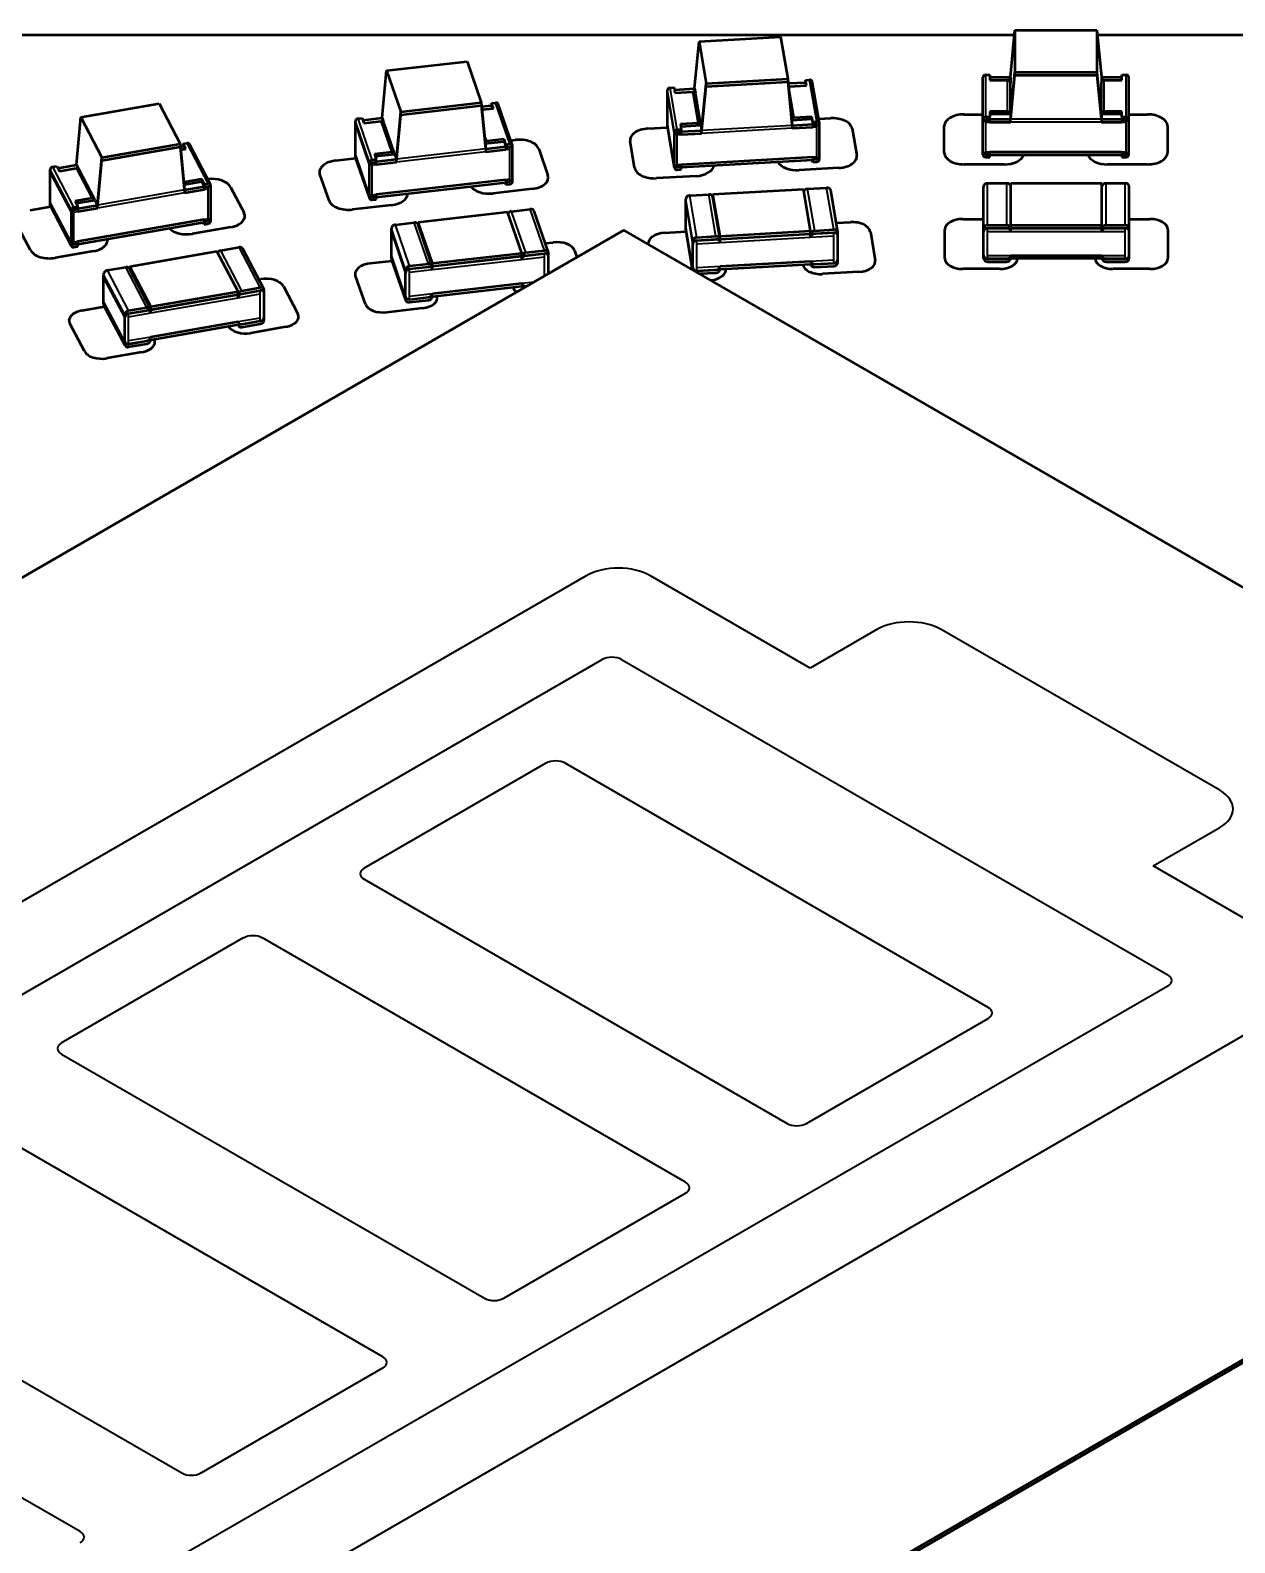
# Model space of a CAD drawing. Header units: inches. Extents: x -24.6 to 49, y -43 to 20.8.
# Drawn here: x 15.351 to 16.913, y 12.435 to 14.396 of the extents above; entities that cross this region are included whole.
import ezdxf

# ---------------------------------------------------------------- set-up
doc = ezdxf.new("R2010")
doc.units = ezdxf.units.IN
doc.header["$MEASUREMENT"] = 0
doc.layers.add('Visible (ANSI)', color=7, linetype='Continuous', lineweight=50)
doc.layers.add('Visible Narrow (ANSI)', color=7, linetype='Continuous', lineweight=35)

msp = doc.modelspace()

# ---------------------------------------------------------------- linework, layer by layer
at = {"layer": 'Visible (ANSI)'}
for p, q in [((14.8737, 14.3901), (16.6275, 14.3901)), ((16.2126, 14.3205), (16.2185, 14.3815)), ((16.2185, 14.3815), (16.3243, 14.3876)), ((16.2185, 14.3815), (16.2278, 14.3273)), ((16.3243, 14.3876), (16.3336, 14.3333)), ((16.6222, 14.3354), (16.6281, 14.3962)), ((16.6281, 14.3962), (16.6281, 14.3416)), ((16.6281, 14.3962), (16.7344, 14.3962)), ((16.7344, 14.3962), (16.7344, 14.3416)), ((16.7344, 14.3962), (16.7403, 14.3354)), ((16.735, 14.3901), (18.4896, 14.3901)), ((15.8076, 14.2824), (15.8134, 14.3438)), ((15.8134, 14.3438), (15.9177, 14.3558)), ((15.8134, 14.3438), (15.8318, 14.2903)), ((15.9177, 14.3558), (15.9361, 14.3023)), ((16.6222, 14.2809), (16.6281, 14.3416)), ((16.6281, 14.3416), (16.7344, 14.3416)), ((16.7344, 14.3416), (16.7403, 14.2809)), ((16.1809, 14.3215), (16.1862, 14.3218)), ((16.1862, 14.3218), (16.1873, 14.3151)), ((16.1867, 14.319), (16.2126, 14.3205)), ((16.2126, 14.3205), (16.2137, 14.3144)), ((16.2219, 14.2662), (16.2278, 14.3273)), ((16.2219, 14.2623), (16.2278, 14.3234)), ((16.2278, 14.3273), (16.3336, 14.3333)), ((16.2278, 14.3234), (16.3336, 14.3294)), ((16.3336, 14.3333), (16.3394, 14.2728)), ((16.3336, 14.3294), (16.3394, 14.269)), ((16.3341, 14.3274), (16.3566, 14.3286)), ((16.3349, 14.3234), (16.3578, 14.3247)), ((16.3566, 14.3315), (16.3619, 14.3318)), ((16.3578, 14.3247), (16.3566, 14.3315)), ((16.3566, 14.3315), (16.3566, 14.3286)), ((16.3566, 14.3286), (16.3573, 14.3247)), ((16.3747, 14.2752), (16.3654, 14.3295)), ((16.5867, 14.2809), (16.5867, 14.3354)), ((16.5903, 14.3383), (16.5956, 14.3383)), ((16.5956, 14.3383), (16.5956, 14.3315)), ((16.5956, 14.3354), (16.6222, 14.3354)), ((16.5956, 14.3315), (16.6186, 14.3315)), ((16.6222, 14.277), (16.6281, 14.3378)), ((16.6222, 14.3354), (16.6222, 14.3286)), ((16.6222, 14.2877), (16.6222, 14.3286)), ((16.6281, 14.3378), (16.7344, 14.3378)), ((16.7344, 14.3378), (16.7403, 14.277)), ((16.7403, 14.3354), (16.7403, 14.3286)), ((16.7403, 14.3354), (16.7668, 14.3354)), ((16.7403, 14.2877), (16.7403, 14.3286)), ((16.7438, 14.3315), (16.7668, 14.3315)), ((16.7668, 14.3383), (16.7722, 14.3383)), ((16.7668, 14.3315), (16.7668, 14.3383)), ((16.7757, 14.2809), (16.7757, 14.3354)), ((15.4166, 14.2833), (15.5184, 14.3011)), ((15.5184, 14.3011), (15.5458, 14.2489)), ((15.8318, 14.2903), (15.9361, 14.3023)), ((15.9361, 14.3023), (15.9419, 14.2422)), ((15.9495, 14.3016), (15.9547, 14.3022)), ((15.9518, 14.2949), (15.9495, 14.3016)), ((15.9495, 14.3016), (15.9495, 14.2987)), ((15.9765, 14.2469), (15.9581, 14.3004)), ((16.1774, 14.276), (16.1774, 14.3184)), ((16.1774, 14.2722), (16.1774, 14.3146)), ((16.1873, 14.3151), (16.2103, 14.3164)), ((16.2207, 14.2733), (16.2138, 14.3141)), ((15.411, 14.2216), (15.4166, 14.2833)), ((15.4166, 14.2833), (15.4441, 14.2311)), ((15.7763, 14.2817), (15.7815, 14.2823)), ((15.7815, 14.2823), (15.7838, 14.2756)), ((15.7825, 14.2795), (15.8076, 14.2824)), ((15.8076, 14.2824), (15.8094, 14.2771)), ((15.826, 14.2289), (15.8318, 14.2903)), ((15.826, 14.225), (15.8318, 14.2864)), ((15.8318, 14.2864), (15.9361, 14.2984)), ((15.9361, 14.2984), (15.9419, 14.2383)), ((15.9366, 14.2972), (15.9495, 14.2987)), ((15.937, 14.2932), (15.9518, 14.2949)), ((15.9495, 14.2987), (15.9509, 14.2948)), ((16.3388, 14.2797), (16.3647, 14.2811)), ((16.3647, 14.284), (16.3418, 14.2827)), ((16.3659, 14.2772), (16.3647, 14.284)), ((16.3647, 14.284), (16.3647, 14.2811)), ((16.3647, 14.2811), (16.3659, 14.2744)), ((16.3736, 14.2812), (16.3888, 14.2821)), ((16.5624, 14.287), (16.5867, 14.287)), ((16.5867, 14.2384), (16.5867, 14.2809)), ((16.5903, 14.2838), (16.5956, 14.2838)), ((16.6186, 14.2906), (16.5956, 14.2906)), ((16.5956, 14.2906), (16.5956, 14.2838)), ((16.5956, 14.2877), (16.6222, 14.2877)), ((16.5956, 14.2809), (16.5956, 14.2838)), ((16.5956, 14.2809), (16.6222, 14.2809)), ((16.6222, 14.2877), (16.6222, 14.2809)), ((16.7403, 14.2877), (16.7403, 14.2809)), ((16.7403, 14.2877), (16.7668, 14.2877)), ((16.7403, 14.2809), (16.7668, 14.2809)), ((16.7668, 14.2906), (16.7438, 14.2906)), ((16.7668, 14.2838), (16.7668, 14.2906)), ((16.7668, 14.2838), (16.7722, 14.2838)), ((16.7668, 14.2838), (16.7668, 14.2809)), ((16.7757, 14.287), (16.8001, 14.287)), ((16.7757, 14.2384), (16.7757, 14.2809)), ((15.7729, 14.236), (15.7729, 14.2784)), ((15.7729, 14.2321), (15.7729, 14.2745)), ((15.7838, 14.2756), (15.8064, 14.2782)), ((15.8236, 14.2363), (15.8098, 14.2765)), ((16.1523, 14.2686), (16.1777, 14.2701)), ((16.1867, 14.2175), (16.1774, 14.2718)), ((16.1866, 14.2217), (16.1866, 14.2642)), ((16.1902, 14.2673), (16.1954, 14.2676)), ((16.1902, 14.2634), (16.1954, 14.2637)), ((16.2172, 14.2756), (16.1943, 14.2743)), ((16.1943, 14.2743), (16.1954, 14.2676)), ((16.1948, 14.2715), (16.2207, 14.2729)), ((16.1954, 14.2647), (16.1954, 14.2676)), ((16.1954, 14.2647), (16.2219, 14.2662)), ((16.1954, 14.2608), (16.1954, 14.2637)), ((16.1954, 14.2608), (16.2219, 14.2623)), ((16.2207, 14.2729), (16.2219, 14.2662)), ((16.3394, 14.2728), (16.3659, 14.2744)), ((16.3394, 14.269), (16.3659, 14.2705)), ((16.3659, 14.2772), (16.3712, 14.2775)), ((16.3659, 14.2772), (16.3659, 14.2744)), ((16.3659, 14.2734), (16.3712, 14.2737)), ((16.3659, 14.2734), (16.3659, 14.2705)), ((16.3747, 14.2324), (16.3747, 14.2749)), ((16.3747, 14.2286), (16.3747, 14.271)), ((16.4171, 14.2687), (16.423, 14.2339)), ((16.5365, 14.2371), (16.5365, 14.2721)), ((16.5867, 14.2346), (16.5867, 14.277)), ((16.5903, 14.2799), (16.5956, 14.2799)), ((16.5956, 14.277), (16.5956, 14.2799)), ((16.5956, 14.277), (16.6222, 14.277)), ((16.7403, 14.277), (16.7668, 14.277)), ((16.7668, 14.2799), (16.7722, 14.2799)), ((16.7668, 14.2799), (16.7668, 14.277)), ((16.7757, 14.2346), (16.7757, 14.277)), ((16.8259, 14.2721), (16.8259, 14.2371)), ((15.4441, 14.2311), (15.5458, 14.2489)), ((15.4441, 14.2273), (15.5458, 14.2451)), ((15.5458, 14.2489), (15.5514, 14.1892)), ((15.5458, 14.2451), (15.5514, 14.1853)), ((15.5461, 14.2452), (15.5495, 14.2458)), ((15.5465, 14.2411), (15.5529, 14.2422)), ((15.5495, 14.2487), (15.5545, 14.2496)), ((15.5529, 14.2422), (15.5495, 14.2487)), ((15.5495, 14.2487), (15.5495, 14.2458)), ((15.5495, 14.2458), (15.5515, 14.2419)), ((15.5851, 14.1962), (15.5577, 14.2484)), ((15.9412, 14.2491), (15.9656, 14.2519)), ((15.9419, 14.2422), (15.9679, 14.2452)), ((15.9656, 14.2548), (15.9431, 14.2522)), ((15.9679, 14.2481), (15.9656, 14.2548)), ((15.9656, 14.2548), (15.9656, 14.2519)), ((15.9656, 14.2519), (15.9679, 14.2452)), ((15.9679, 14.2481), (15.9732, 14.2487)), ((15.9679, 14.2481), (15.9679, 14.2452)), ((15.9679, 14.2442), (15.9732, 14.2448)), ((15.9679, 14.2442), (15.9679, 14.2413)), ((15.9743, 14.2532), (15.9804, 14.2539)), ((15.9766, 14.2037), (15.9766, 14.2462)), ((15.9766, 14.1999), (15.9766, 14.2423)), ((16.0107, 14.2422), (16.0226, 14.2079)), ((16.135, 14.2176), (16.1291, 14.2523)), ((16.1866, 14.2179), (16.1866, 14.2603)), ((15.4384, 14.1694), (15.4441, 14.2311)), ((15.4384, 14.1655), (15.4441, 14.2273)), ((15.7472, 14.2271), (15.7734, 14.2301)), ((15.7914, 14.1778), (15.773, 14.2313)), ((15.7913, 14.1825), (15.7913, 14.2249)), ((15.7948, 14.2282), (15.8, 14.2288)), ((15.7948, 14.2243), (15.8, 14.2249)), ((15.8203, 14.2381), (15.7977, 14.2355)), ((15.7977, 14.2355), (15.8, 14.2288)), ((15.7986, 14.2327), (15.8237, 14.2356)), ((15.8, 14.2259), (15.826, 14.2289)), ((15.8, 14.2259), (15.8, 14.2288)), ((15.8, 14.222), (15.826, 14.225)), ((15.8, 14.222), (15.8, 14.2249)), ((15.8237, 14.2356), (15.826, 14.2289)), ((15.9419, 14.2383), (15.9679, 14.2413)), ((16.1954, 14.2222), (16.3659, 14.2319)), ((16.1954, 14.2184), (16.3659, 14.2281)), ((16.1954, 14.2193), (16.1954, 14.2222)), ((16.3659, 14.2252), (16.3654, 14.228)), ((16.3659, 14.2319), (16.3659, 14.229)), ((16.3659, 14.229), (16.3712, 14.2293)), ((16.3659, 14.2281), (16.3659, 14.2252)), ((16.3659, 14.2252), (16.3712, 14.2255)), ((16.614, 14.2222), (16.5624, 14.2222)), ((16.5903, 14.2355), (16.5956, 14.2355)), ((16.5903, 14.2317), (16.5956, 14.2317)), ((16.5956, 14.2384), (16.7668, 14.2384)), ((16.5956, 14.2355), (16.5956, 14.2384)), ((16.5956, 14.2346), (16.7668, 14.2346)), ((16.5956, 14.2317), (16.5956, 14.2346)), ((16.8001, 14.2222), (16.7484, 14.2222)), ((16.7668, 14.2384), (16.7668, 14.2355)), ((16.7668, 14.2355), (16.7722, 14.2355)), ((16.7668, 14.2346), (16.7668, 14.2317)), ((16.7668, 14.2317), (16.7722, 14.2317)), ((15.3771, 14.1732), (15.3771, 14.2156)), ((15.3771, 14.1693), (15.3771, 14.2118)), ((15.3805, 14.2191), (15.3856, 14.22)), ((15.3856, 14.22), (15.389, 14.2135)), ((15.387, 14.2174), (15.411, 14.2216)), ((15.389, 14.2135), (15.411, 14.2174)), ((15.411, 14.2216), (15.4134, 14.2169)), ((15.4347, 14.177), (15.4142, 14.2161)), ((15.5735, 14.203), (15.5514, 14.1992)), ((15.5769, 14.1965), (15.5735, 14.203)), ((15.5735, 14.203), (15.5735, 14.2001)), ((15.7269, 14.2096), (15.7269, 14.2154)), ((15.7387, 14.1753), (15.7269, 14.2096)), ((15.7913, 14.1786), (15.7913, 14.221)), ((15.8, 14.1835), (15.9679, 14.2027)), ((15.9679, 14.2027), (15.9679, 14.1999)), ((16.2147, 14.2071), (16.1633, 14.2042)), ((16.1902, 14.219), (16.1954, 14.2193)), ((16.1902, 14.2152), (16.1954, 14.2155)), ((16.1954, 14.2155), (16.1954, 14.2184)), ((16.3998, 14.2176), (16.3484, 14.2147)), ((15.5508, 14.1962), (15.5735, 14.2001)), ((15.5514, 14.1892), (15.5769, 14.1936)), ((15.5514, 14.1853), (15.5769, 14.1898)), ((15.5735, 14.2001), (15.5769, 14.1936)), ((15.5769, 14.1965), (15.582, 14.1974)), ((15.5769, 14.1965), (15.5769, 14.1936)), ((15.5769, 14.1927), (15.582, 14.1935)), ((15.5769, 14.1927), (15.5769, 14.1898)), ((15.5854, 14.1527), (15.5854, 14.1951)), ((15.5854, 14.1488), (15.5854, 14.1912)), ((15.6109, 14.1928), (15.6285, 14.1594)), ((15.8, 14.1796), (15.9679, 14.1989)), ((15.8, 14.1806), (15.8, 14.1835)), ((16.0023, 14.1904), (15.9516, 14.1846)), ((15.9679, 14.196), (15.967, 14.1988)), ((15.9679, 14.1999), (15.9732, 14.2004)), ((15.9679, 14.1989), (15.9679, 14.196)), ((15.9679, 14.196), (15.9732, 14.1966)), ((16.2065, 14.1818), (16.2312, 14.1832)), ((16.2364, 14.1835), (16.354, 14.1902)), ((16.2457, 14.1292), (16.2364, 14.1835)), ((16.2364, 14.1795), (16.2364, 14.1835)), ((16.3632, 14.1359), (16.354, 14.1902)), ((16.3593, 14.1905), (16.384, 14.1919)), ((16.3985, 14.1342), (16.3892, 14.1885)), ((16.5874, 14.1389), (16.5874, 14.1935)), ((16.5927, 14.1978), (16.6175, 14.1978)), ((16.6228, 14.1433), (16.6228, 14.1978)), ((16.6228, 14.1978), (16.7409, 14.1978)), ((16.7409, 14.1433), (16.7409, 14.1978)), ((16.7463, 14.1978), (16.7711, 14.1978)), ((16.7764, 14.1389), (16.7764, 14.1935)), ((15.3512, 14.1629), (15.3777, 14.1676)), ((15.4048, 14.1161), (15.3773, 14.1683)), ((15.4045, 14.121), (15.4045, 14.1634)), ((15.4079, 14.1669), (15.413, 14.1678)), ((15.4079, 14.1631), (15.413, 14.164)), ((15.4316, 14.1782), (15.4096, 14.1743)), ((15.4096, 14.1743), (15.413, 14.1678)), ((15.411, 14.1717), (15.435, 14.1759)), ((15.413, 14.1649), (15.4384, 14.1694)), ((15.413, 14.1649), (15.413, 14.1678)), ((15.413, 14.1611), (15.4384, 14.1655)), ((15.413, 14.1611), (15.413, 14.164)), ((15.435, 14.1759), (15.4384, 14.1694)), ((15.8198, 14.1694), (15.7691, 14.1636)), ((15.7948, 14.18), (15.8, 14.1806)), ((15.7948, 14.1761), (15.8, 14.1767)), ((15.8, 14.1767), (15.8, 14.1796)), ((15.9754, 14.1613), (15.9997, 14.1641)), ((16.2012, 14.1425), (16.2012, 14.1772)), ((16.2012, 14.1386), (16.2012, 14.1733)), ((16.2457, 14.1255), (16.2364, 14.1798)), ((16.2457, 14.1254), (16.2364, 14.1797)), ((16.2364, 14.1795), (16.2364, 14.1797)), ((15.3516, 14.1109), (15.334, 14.1443)), ((15.4045, 14.1171), (15.4045, 14.1596)), ((15.413, 14.1225), (15.5769, 14.1512)), ((15.413, 14.1186), (15.5769, 14.1473)), ((15.5769, 14.1444), (15.5755, 14.1471)), ((15.5769, 14.1512), (15.5769, 14.1483)), ((15.5769, 14.1483), (15.582, 14.1492)), ((15.5769, 14.1473), (15.5769, 14.1444)), ((15.5769, 14.1444), (15.582, 14.1453)), ((15.8248, 14.144), (15.8491, 14.1468)), ((15.8726, 14.0907), (15.8542, 14.1442)), ((15.8544, 14.1474), (15.9702, 14.1607)), ((15.8728, 14.0939), (15.8544, 14.1474)), ((15.8544, 14.1437), (15.8544, 14.1474)), ((15.9886, 14.1072), (15.9702, 14.1607)), ((16.0232, 14.108), (16.0048, 14.1615)), ((16.3964, 14.1462), (16.4148, 14.1472)), ((16.5608, 14.1513), (16.5874, 14.1513)), ((16.7764, 14.1513), (16.8029, 14.1513)), ((16.121, 14.1371), (13.5069, 12.6279)), ((15.6112, 14.1408), (15.5618, 14.1321)), ((15.8196, 14.1044), (15.8196, 14.1391)), ((15.8196, 14.1005), (15.8196, 14.1352)), ((17.7913, 13.1727), (16.121, 14.1371)), ((16.1739, 14.1335), (16.2017, 14.1351)), ((16.2102, 14.0856), (16.2012, 14.138)), ((16.2157, 14.1275), (16.2404, 14.1289)), ((16.2157, 14.1237), (16.2404, 14.1251)), ((16.2457, 14.1292), (16.3632, 14.1359)), ((16.2457, 14.1254), (16.3632, 14.1321)), ((16.2457, 14.1249), (16.2457, 14.1292)), ((16.2457, 14.121), (16.2457, 14.1254)), ((16.3632, 14.1316), (16.3632, 14.1359)), ((16.3632, 14.1277), (16.3632, 14.1321)), ((16.3685, 14.1362), (16.3932, 14.1376)), ((16.3685, 14.1324), (16.3932, 14.1338)), ((16.3985, 14.0989), (16.3985, 14.1336)), ((16.3985, 14.095), (16.3985, 14.1297)), ((16.4407, 14.135), (16.447, 14.0976)), ((16.5372, 14.1002), (16.5372, 14.1377)), ((16.5874, 14.1042), (16.5874, 14.1389)), ((16.5874, 14.1004), (16.5874, 14.1351)), ((16.5927, 14.1433), (16.6175, 14.1433)), ((16.5927, 14.1394), (16.6175, 14.1394)), ((16.6228, 14.1433), (16.7409, 14.1433)), ((16.6228, 14.1389), (16.6228, 14.1433)), ((16.6228, 14.1394), (16.7409, 14.1394)), ((16.6228, 14.1351), (16.6228, 14.1394)), ((16.7409, 14.1389), (16.7409, 14.1433)), ((16.7409, 14.1351), (16.7409, 14.1394)), ((16.7463, 14.1433), (16.7711, 14.1433)), ((16.7463, 14.1394), (16.7711, 14.1394)), ((16.7764, 14.1042), (16.7764, 14.1389)), ((16.7764, 14.1004), (16.7764, 14.1351)), ((16.8266, 14.1377), (16.8266, 14.1002)), ((15.4332, 14.1096), (15.3838, 14.1009)), ((15.4079, 14.1187), (15.413, 14.1196)), ((15.4079, 14.1148), (15.413, 14.1157)), ((15.413, 14.1196), (15.413, 14.1225)), ((15.413, 14.1157), (15.413, 14.1186)), ((15.4802, 14.0899), (15.5933, 14.1097)), ((15.6207, 14.0575), (15.5933, 14.1097)), ((15.5983, 14.1105), (15.6221, 14.1147)), ((15.6542, 14.0606), (15.6268, 14.1128)), ((15.8728, 14.0939), (15.9886, 14.1072)), ((15.9886, 14.1029), (15.9886, 14.1072)), ((15.9938, 14.1078), (16.0182, 14.1106)), ((15.9938, 14.104), (16.0182, 14.1067)), ((16.0191, 14.12), (16.0293, 14.1211)), ((16.0234, 14.0808), (16.0234, 14.1069)), ((16.0571, 14.1104), (16.06, 14.1019)), ((16.2104, 14.0882), (16.2104, 14.1229)), ((16.2104, 14.0855), (16.2104, 14.119)), ((16.6228, 14.1042), (16.7409, 14.1042)), ((15.4514, 14.0848), (15.4751, 14.089)), ((15.5073, 14.0349), (15.4798, 14.0871)), ((15.5077, 14.0377), (15.4802, 14.0899)), ((15.4802, 14.0864), (15.4802, 14.0899)), ((15.7918, 14.0939), (15.8206, 14.0972)), ((15.8382, 14.0459), (15.8198, 14.0994)), ((15.838, 14.0509), (15.838, 14.0856)), ((15.8432, 14.0905), (15.8676, 14.0933)), ((15.8432, 14.0867), (15.8676, 14.0895)), ((15.8728, 14.0901), (15.8727, 14.0902)), ((15.8728, 14.0901), (15.9886, 14.1034)), ((15.8728, 14.0896), (15.8728, 14.0939)), ((15.8728, 14.0857), (15.8728, 14.0901)), ((15.9886, 14.099), (15.9886, 14.1034)), ((16.0234, 14.0808), (16.0234, 14.103)), ((16.2157, 14.0841), (16.2404, 14.0855)), ((16.2457, 14.0902), (16.3632, 14.0969)), ((16.2457, 14.0863), (16.3632, 14.093)), ((16.2531, 14.0867), (16.2531, 14.0866)), ((16.353, 14.0923), (16.353, 14.0924)), ((16.3633, 14.0924), (16.3632, 14.093)), ((16.3685, 14.0928), (16.3932, 14.0942)), ((16.3685, 14.089), (16.3932, 14.0904)), ((16.6081, 14.0866), (16.5608, 14.0866)), ((16.5927, 14.0999), (16.6175, 14.0999)), ((16.5927, 14.096), (16.6175, 14.096)), ((16.6228, 14.1004), (16.7409, 14.1004)), ((16.6317, 14.1004), (16.6317, 14.1002)), ((16.7321, 14.1002), (16.7321, 14.1004)), ((16.7463, 14.0999), (16.7711, 14.0999)), ((16.7463, 14.096), (16.7711, 14.096)), ((16.8029, 14.0866), (16.7557, 14.0866)), ((15.4463, 14.0449), (15.4463, 14.0796)), ((15.4463, 14.041), (15.4463, 14.0757)), ((15.6477, 14.0729), (15.65, 14.0733)), ((15.7732, 14.0778), (15.7732, 14.0831)), ((15.7859, 14.041), (15.7732, 14.0778)), ((15.838, 14.047), (15.838, 14.0817)), ((15.8728, 14.0549), (15.9886, 14.0682)), ((16.2191, 14.0805), (16.2404, 14.0817)), ((16.4258, 14.0827), (16.3788, 14.0801)), ((15.5077, 14.0377), (15.6207, 14.0575)), ((15.5077, 14.0338), (15.6207, 14.0536)), ((15.6207, 14.0531), (15.6207, 14.0575)), ((15.6207, 14.0493), (15.6207, 14.0536)), ((15.6258, 14.0583), (15.6495, 14.0625)), ((15.6258, 14.0545), (15.6495, 14.0586)), ((15.6546, 14.0243), (15.6546, 14.059)), ((15.6546, 14.0205), (15.6546, 14.0552)), ((15.6795, 14.0643), (15.6983, 14.0284)), ((15.8432, 14.0471), (15.8676, 14.0499)), ((15.8432, 14.0433), (15.8676, 14.0461)), ((15.8728, 14.051), (15.9886, 14.0643)), ((15.9888, 14.0632), (15.9884, 14.0643)), ((15.9938, 14.0644), (15.9954, 14.0646)), ((15.4183, 14.0328), (15.4475, 14.0379)), ((15.4741, 13.9872), (15.4467, 14.0394)), ((15.4738, 13.9927), (15.4738, 14.0274)), ((15.4788, 14.0326), (15.5026, 14.0368)), ((15.4788, 14.0288), (15.5026, 14.0329)), ((15.5077, 14.0338), (15.5076, 14.0339)), ((15.5077, 14.0333), (15.5077, 14.0377)), ((15.5077, 14.0295), (15.5077, 14.0338)), ((15.86, 14.0356), (15.8137, 14.0303)), ((15.4026, 14.0158), (15.4017, 14.0211)), ((15.4214, 13.9799), (15.4026, 14.0158)), ((15.4738, 13.9888), (15.4738, 14.0235)), ((15.5077, 13.9986), (15.6207, 14.0184)), ((15.5077, 13.9947), (15.6207, 14.0145)), ((15.6211, 14.013), (15.6203, 14.0145)), ((15.6258, 14.0149), (15.6495, 14.0191)), ((15.6258, 14.0111), (15.6495, 14.0152)), ((15.6826, 14.0114), (15.6374, 14.0034)), ((15.4788, 13.9892), (15.5026, 13.9934)), ((15.4788, 13.9854), (15.5026, 13.9895)), ((15.4961, 13.9787), (15.4509, 13.9708)), ((15.1773, 11.6635), (17.7913, 13.1727)), ((15.1773, 11.6597), (17.7913, 13.1689))]:
    msp.add_line(p, q, dxfattribs=at)
for centre, major_axis, ratio, start_param, end_param in [((16.1809, 14.3186), (-0.00349, -0.0006), 0.812565, 4.57465, 6.145446), ((16.3349, 14.3206), (0.00349, 0.0006), 0.812565, 1.433057, 1.529862), ((16.3619, 14.3289), (0.00349, 0.0006), 0.812565, 0, 1.433057), ((16.5903, 14.3354), (-0.00354, 0), 0.816497, 4.712389, 6.283185), ((16.6186, 14.3286), (0.00354, 0), 0.816497, 0, 1.570796), ((16.7438, 14.3286), (-0.00354, 0), 0.816497, 4.712389, 6.283185), ((16.7722, 14.3354), (0.00354, 0), 0.816497, 0, 1.570796), ((15.9547, 14.2993), (0.00335, 0.00115), 0.800808, 0, 1.301594), ((16.2103, 14.3135), (0.00349, 0.0006), 0.812565, 0, 1.433057), ((15.7763, 14.2788), (-0.00335, -0.00115), 0.800808, 4.443187, 6.013983), ((16.3418, 14.2798), (0.00349, 0.0006), 0.812565, 1.433057, 2.541619), ((16.3913, 14.2672), (0.0258, 0), 0.57735, 0.098159, 1.668984), ((16.5624, 14.2721), (-0.0258, 0), 0.57735, 4.712382, 6.283193), ((16.5903, 14.2809), (-0.00354, 0), 0.816497, 4.712389, 6.283185), ((16.6186, 14.2877), (0.00354, 0), 0.816497, 0, 1.570796), ((16.7438, 14.2877), (-0.00354, 0), 0.816497, 4.712389, 6.283185), ((16.7722, 14.2809), (0.00354, 0), 0.816497, 0, 1.570796), ((16.8001, 14.2721), (0.0258, 0), 0.57735, 6.283178, 7.853989), ((15.8064, 14.2753), (0.00335, 0.00115), 0.800808, 0, 1.301594), ((16.1548, 14.2538), (-0.0258, 0), 0.57735, 4.81055, 6.38137), ((16.1809, 14.2724), (-0.00349, -0.0006), 0.812565, 6.145446, 6.283185), ((16.1902, 14.2644), (-0.00349, -0.0006), 0.812565, 4.57465, 6.145446), ((16.1902, 14.2605), (-0.00349, -0.0006), 0.812565, 4.57465, 6.145446), ((16.2172, 14.2727), (0.00349, 0.0006), 0.812565, 6.145446, 7.716242), ((16.3712, 14.2747), (0.00349, 0.0006), 0.812565, 6.145446, 7.716242), ((16.3712, 14.2708), (0.00349, 0.0006), 0.812565, 6.145446, 7.716242), ((16.5903, 14.277), (-0.00354, 0), 0.816497, 4.712389, 6.283185), ((16.7722, 14.277), (0.00354, 0), 0.816497, 0, 1.570796), ((15.5545, 14.2467), (0.00314, 0.00165), 0.781339, 0, 1.18125), ((15.9431, 14.2493), (0.00335, 0.00115), 0.800808, 1.301594, 1.934725), ((15.9732, 14.2458), (0.00335, 0.00115), 0.800808, 6.013983, 7.584779), ((15.9732, 14.2419), (0.00335, 0.00115), 0.800808, 6.013983, 7.584779), ((15.9854, 14.2393), (0.0258, 0), 0.57735, 0.196347, 1.767148), ((15.7523, 14.2125), (-0.0258, 0), 0.57735, 4.908735, 6.086839), ((15.7763, 14.2325), (-0.00335, -0.00115), 0.800808, 6.013983, 6.283185), ((15.7948, 14.2253), (-0.00335, -0.00115), 0.800808, 4.443187, 6.013983), ((15.7948, 14.2214), (-0.00335, -0.00115), 0.800808, 4.443187, 6.013983), ((15.8203, 14.2352), (0.00335, 0.00115), 0.800808, 6.013983, 7.584779), ((16.3458, 14.2295), (-0.0258, 0), 0.57735, 0.273666, 1.668984), ((16.3712, 14.2322), (0.00349, 0.0006), 0.812565, 4.57465, 6.145446), ((16.3712, 14.2284), (0.00349, 0.0006), 0.812565, 4.57465, 6.145446), ((16.3973, 14.2325), (0.0258, 0), 0.57735, 4.81055, 6.38137), ((16.5624, 14.2371), (-0.0258, 0), 0.57735, 6.283178, 7.853989), ((16.5903, 14.2384), (-0.00354, 0), 0.816497, 0, 1.570796), ((16.5903, 14.2346), (-0.00354, 0), 0.816497, 0, 1.570796), ((16.614, 14.2371), (0.0258, 0), 0.57735, 4.712382, 6.110057), ((16.7484, 14.2371), (-0.0258, 0), 0.57735, 0.173128, 1.570804), ((16.7722, 14.2384), (0.00354, 0), 0.816497, 4.712389, 6.283185), ((16.7722, 14.2346), (0.00354, 0), 0.816497, 4.712389, 6.283185), ((16.8001, 14.2371), (0.0258, 0), 0.57735, 4.712382, 6.283193), ((15.3805, 14.2162), (-0.00314, -0.00165), 0.781339, 4.322843, 5.893639), ((15.411, 14.2145), (0.00314, 0.00165), 0.781339, 0, 1.18125), ((15.5862, 14.1885), (0.0258, 0), 0.57735, 0.29452, 1.755292), ((15.9732, 14.2033), (0.00335, 0.00115), 0.800808, 4.443187, 6.013983), ((15.9972, 14.205), (0.0258, 0), 0.57735, 4.908736, 6.479537), ((16.1607, 14.219), (-0.0258, 0), 0.57735, 0.098159, 1.668984), ((16.1902, 14.2219), (-0.00349, -0.0006), 0.812565, 6.145446, 7.716242), ((16.1902, 14.2181), (-0.00349, -0.0006), 0.812565, 6.145446, 7.716242), ((16.2121, 14.2219), (0.0258, 0), 0.57735, 4.81055, 6.205863), ((15.5514, 14.1963), (0.00314, 0.00165), 0.781339, 1.18125, 1.445249), ((15.582, 14.1945), (0.00314, 0.00165), 0.781339, 5.893639, 7.464435), ((15.582, 14.1907), (0.00314, 0.00165), 0.781339, 5.893639, 7.464435), ((15.8148, 14.1841), (0.0258, 0), 0.57735, 4.908736, 6.296935), ((15.9465, 14.1992), (-0.0258, 0), 0.57735, 0.378945, 1.767148), ((15.9732, 14.1995), (0.00335, 0.00115), 0.800808, 4.443187, 6.013983), ((16.2312, 14.1789), (0.00524, 0.00089), 0.812565, 0, 1.433057), ((16.3593, 14.1862), (0.00524, 0.00089), 0.812565, 1.433057, 2.592933), ((16.384, 14.1876), (0.00524, 0.00089), 0.812565, 0, 1.433057), ((16.5927, 14.1935), (-0.00531, 0), 0.816497, 4.712389, 6.283185), ((16.6175, 14.1935), (0.00531, 0), 0.816497, 0, 1.570796), ((16.7463, 14.1935), (-0.00531, 0), 0.816497, 4.712389, 6.283185), ((16.7711, 14.1935), (0.00531, 0), 0.816497, 0, 1.570796), ((15.3805, 14.1699), (-0.00314, -0.00165), 0.781339, 5.893639, 6.283185), ((15.4079, 14.164), (-0.00314, -0.00165), 0.781339, 4.322843, 5.893639), ((15.4079, 14.1602), (-0.00314, -0.00165), 0.781339, 4.322843, 5.893639), ((15.4316, 14.1753), (0.00314, 0.00165), 0.781339, 5.893639, 7.464435), ((15.7641, 14.1782), (-0.0258, 0), 0.57735, 0.196347, 1.767148), ((15.7948, 14.1829), (-0.00335, -0.00115), 0.800808, 6.013983, 7.584779), ((15.7948, 14.179), (-0.00335, -0.00115), 0.800808, 6.013983, 7.584779), ((15.9997, 14.1598), (0.00503, 0.00173), 0.800808, 0, 1.301594), ((16.2065, 14.1775), (-0.00524, -0.00089), 0.812565, 4.57465, 6.145446), ((15.582, 14.1521), (0.00314, 0.00165), 0.781339, 4.322843, 5.893639), ((15.582, 14.1482), (0.00314, 0.00165), 0.781339, 4.322843, 5.893639), ((15.6037, 14.155), (0.0258, 0), 0.57735, 5.006905, 6.577724), ((15.8248, 14.1397), (-0.00503, -0.00173), 0.800808, 4.443187, 6.013983), ((15.8491, 14.1425), (0.00503, 0.00173), 0.800808, 0, 1.301594), ((15.9754, 14.157), (0.00503, 0.00173), 0.800808, 1.301594, 2.343426), ((16.4171, 14.1336), (0.0236, 0), 0.57735, 0.098172, 1.668971), ((16.5608, 14.1377), (-0.0236, 0), 0.57735, 4.712395, 6.283179), ((16.8029, 14.1377), (0.0236, 0), 0.57735, 0.000006, 1.57079), ((15.4257, 14.1239), (0.0258, 0), 0.57735, 5.006905, 6.38335), ((15.5543, 14.1464), (-0.0258, 0), 0.57735, 0.48889, 1.865322), ((16.1762, 14.1199), (-0.0236, 0), 0.57735, 4.810574, 6.362865), ((16.2065, 14.1389), (-0.00524, -0.00089), 0.812565, 6.145446, 6.283185), ((16.2157, 14.1232), (-0.00524, -0.00089), 0.812565, 4.57465, 6.145446), ((16.2404, 14.1246), (0.00524, 0.00089), 0.812565, 6.145446, 7.716242), ((16.2404, 14.1207), (0.00524, 0.00089), 0.812565, 6.145446, 7.716242), ((16.3685, 14.1319), (-0.00524, -0.00089), 0.812565, 4.57465, 6.145446), ((16.3685, 14.128), (-0.00524, -0.00089), 0.812565, 4.57465, 6.145446), ((16.3932, 14.1333), (0.00524, 0.00089), 0.812565, 6.145446, 7.716242), ((16.3932, 14.1294), (0.00524, 0.00089), 0.812565, 6.145446, 7.716242), ((16.5927, 14.1389), (-0.00531, 0), 0.816497, 4.712389, 6.283185), ((16.5927, 14.1351), (-0.00531, 0), 0.816497, 4.712389, 6.283185), ((16.6175, 14.1389), (0.00531, 0), 0.816497, 0, 1.570796), ((16.6175, 14.1351), (0.00531, 0), 0.816497, 0, 1.570796), ((16.7463, 14.1389), (-0.00531, 0), 0.816497, 4.712389, 6.283185), ((16.7463, 14.1351), (-0.00531, 0), 0.816497, 4.712389, 6.283185), ((16.7711, 14.1389), (0.00531, 0), 0.816497, 0, 1.570796), ((16.7711, 14.1351), (0.00531, 0), 0.816497, 0, 1.570796), ((15.3763, 14.1152), (-0.0258, 0), 0.57735, 0.29452, 1.865322), ((15.4079, 14.1216), (-0.00314, -0.00165), 0.781339, 5.893639, 7.464435), ((15.4079, 14.1177), (-0.00314, -0.00165), 0.781339, 5.893639, 7.464435), ((15.5983, 14.1062), (0.00471, 0.00247), 0.781339, 1.18125, 2.147559), ((15.6221, 14.1104), (0.00471, 0.00247), 0.781339, 0, 1.18125), ((15.9938, 14.1035), (-0.00503, -0.00173), 0.800808, 4.443187, 6.013983), ((16.0182, 14.1063), (0.00503, 0.00173), 0.800808, 6.013983, 7.584779), ((16.0182, 14.1024), (0.00503, 0.00173), 0.800808, 6.013983, 7.584779), ((16.0339, 14.1077), (0.0236, 0), 0.57735, 0.196363, 1.767133), ((16.2157, 14.1193), (-0.00524, -0.00089), 0.812565, 4.57465, 6.145446), ((16.5927, 14.1042), (-0.00531, 0), 0.816497, 0, 1.570796), ((16.6175, 14.1042), (0.00531, 0), 0.816497, 4.712389, 6.283185), ((16.7463, 14.1042), (-0.00531, 0), 0.816497, 0, 1.570796), ((16.7711, 14.1042), (0.00531, 0), 0.816497, 4.712389, 6.283185), ((15.4514, 14.0805), (-0.00471, -0.00247), 0.781339, 4.322843, 5.893639), ((15.4751, 14.0846), (0.00471, 0.00247), 0.781339, 0, 1.18125), ((15.7964, 14.0805), (-0.0236, 0), 0.57735, 4.908741, 6.086833), ((15.8248, 14.1011), (-0.00503, -0.00173), 0.800808, 6.013983, 6.283185), ((15.8432, 14.0862), (-0.00503, -0.00173), 0.800808, 4.443187, 6.013983), ((15.8432, 14.0823), (-0.00503, -0.00173), 0.800808, 4.443187, 6.013983), ((15.8676, 14.089), (0.00503, 0.00173), 0.800808, 6.013983, 7.584779), ((15.8676, 14.0851), (0.00503, 0.00173), 0.800808, 6.013983, 7.584779), ((15.9938, 14.0996), (-0.00503, -0.00173), 0.800808, 4.443187, 6.013983), ((16.2157, 14.0885), (-0.00524, -0.00089), 0.812565, 6.145446, 7.716242), ((16.2296, 14.0853), (0.0236, 0), 0.57735, 4.900283, 6.381354), ((16.2404, 14.0899), (0.00524, 0.00089), 0.812565, 4.57465, 6.145446), ((16.2404, 14.086), (0.00524, 0.00089), 0.812565, 4.57465, 6.145446), ((16.3765, 14.0936), (-0.0236, 0), 0.57735, 0.098172, 1.668971), ((16.3685, 14.0972), (-0.00524, -0.00089), 0.812565, 6.145446, 7.716242), ((16.3685, 14.0933), (-0.00524, -0.00089), 0.812565, 6.145446, 7.716242), ((16.3932, 14.0986), (0.00524, 0.00089), 0.812565, 4.57465, 6.145446), ((16.3932, 14.0947), (0.00524, 0.00089), 0.812565, 4.57465, 6.145446), ((16.4235, 14.0963), (0.0236, 0), 0.57735, 4.810574, 6.381354), ((16.5608, 14.1002), (-0.0236, 0), 0.57735, 0.000006, 1.57079), ((16.5927, 14.1004), (-0.00531, 0), 0.816497, 0, 1.570796), ((16.6081, 14.1002), (0.0236, 0), 0.57735, 4.712395, 6.283179), ((16.6175, 14.1004), (0.00531, 0), 0.816497, 4.712389, 6.283185), ((16.7557, 14.1002), (-0.0236, 0), 0.57735, 0.000006, 1.57079), ((16.7463, 14.1004), (-0.00531, 0), 0.816497, 0, 1.570796), ((16.7711, 14.1004), (0.00531, 0), 0.816497, 4.712389, 6.283185), ((16.8029, 14.1002), (0.0236, 0), 0.57735, 4.712395, 6.283179), ((15.6569, 14.0603), (0.0236, 0), 0.57735, 0.294533, 1.865314), ((15.9938, 14.0688), (-0.00503, -0.00173), 0.800808, 6.013983, 7.584779), ((15.6258, 14.054), (-0.00471, -0.00247), 0.781339, 4.322843, 5.893639), ((15.6258, 14.0501), (-0.00471, -0.00247), 0.781339, 4.322843, 5.893639), ((15.6495, 14.0582), (0.00471, 0.00247), 0.781339, 5.893639, 7.464435), ((15.6495, 14.0543), (0.00471, 0.00247), 0.781339, 5.893639, 7.464435), ((15.8432, 14.0515), (-0.00503, -0.00173), 0.800808, 6.013983, 7.584779), ((15.8432, 14.0476), (-0.00503, -0.00173), 0.800808, 6.013983, 7.584779), ((15.8554, 14.049), (0.0236, 0), 0.57735, 4.90874, 6.478702), ((15.8676, 14.0543), (0.00503, 0.00173), 0.800808, 4.443187, 6.013983), ((15.8676, 14.0504), (0.00503, 0.00173), 0.800808, 4.443187, 6.013983), ((16.0002, 14.0656), (-0.0236, 0), 0.57735, 0.197195, 0.694989), ((15.9938, 14.0649), (-0.00503, -0.00173), 0.800808, 6.013983, 6.765428), ((15.4252, 14.0197), (-0.0236, 0), 0.57735, 5.006908, 6.185014), ((15.4514, 14.0419), (-0.00471, -0.00247), 0.781339, 5.893639, 6.283185), ((15.4788, 14.0283), (-0.00471, -0.00247), 0.781339, 4.322843, 5.893639), ((15.4788, 14.0244), (-0.00471, -0.00247), 0.781339, 4.322843, 5.893639), ((15.5026, 14.0324), (0.00471, 0.00247), 0.781339, 5.893639, 7.464435), ((15.5026, 14.0286), (0.00471, 0.00247), 0.781339, 5.893639, 7.464435), ((15.6757, 14.0244), (0.0236, 0), 0.57735, 5.006922, 6.577703), ((15.8091, 14.0437), (-0.0236, 0), 0.57735, 0.196363, 1.767133), ((15.6305, 14.0165), (-0.0236, 0), 0.57735, 0.310539, 1.865314), ((15.6258, 14.0193), (-0.00471, -0.00247), 0.781339, 5.893639, 7.464435), ((15.6258, 14.0154), (-0.00471, -0.00247), 0.781339, 5.893639, 7.464435), ((15.6495, 14.0234), (0.00471, 0.00247), 0.781339, 4.322843, 5.893639), ((15.6495, 14.0196), (0.00471, 0.00247), 0.781339, 4.322843, 5.893639), ((15.4788, 13.9936), (-0.00471, -0.00247), 0.781339, 5.893639, 7.464435), ((15.4788, 13.9897), (-0.00471, -0.00247), 0.781339, 5.893639, 7.464435), ((15.4892, 13.9917), (0.0236, 0), 0.57735, 5.006922, 6.561698), ((15.5026, 13.9977), (0.00471, 0.00247), 0.781339, 4.322843, 5.893639), ((15.5026, 13.9939), (0.00471, 0.00247), 0.781339, 4.322843, 5.893639), ((15.444, 13.9838), (-0.0236, 0), 0.57735, 0.294533, 1.865314)]:
    msp.add_ellipse(centre, major_axis=major_axis, ratio=ratio, start_param=start_param, end_param=end_param, dxfattribs=at)
at = {"layer": 'Visible Narrow (ANSI)'}
for p, q in [((16.1902, 14.2673), (16.1809, 14.3215)), ((16.3418, 14.2827), (16.3349, 14.3234)), ((16.3712, 14.2775), (16.3619, 14.3318)), ((16.5903, 14.2838), (16.5903, 14.3383)), ((16.6186, 14.2906), (16.6186, 14.3315)), ((16.7438, 14.2906), (16.7438, 14.3315)), ((16.7722, 14.2838), (16.7722, 14.3383)), ((15.9732, 14.2487), (15.9547, 14.3022)), ((16.1866, 14.2642), (16.1774, 14.3184)), ((16.1866, 14.2603), (16.1774, 14.3146)), ((16.2172, 14.2756), (16.2103, 14.3164)), ((15.7948, 14.2282), (15.7763, 14.2817)), ((16.5903, 14.2809), (16.5956, 14.2809)), ((16.5903, 14.2384), (16.5903, 14.2809)), ((16.7403, 14.2809), (16.6222, 14.2809)), ((16.7668, 14.2809), (16.7722, 14.2809)), ((16.7722, 14.2384), (16.7722, 14.2809)), ((15.7913, 14.2249), (15.7729, 14.2784)), ((15.7913, 14.221), (15.7729, 14.2745)), ((15.8203, 14.2381), (15.8064, 14.2782)), ((16.1866, 14.2217), (16.1774, 14.276)), ((16.1866, 14.2179), (16.1774, 14.2722)), ((16.1902, 14.2644), (16.1954, 14.2647)), ((16.1902, 14.2219), (16.1902, 14.2644)), ((16.3394, 14.2728), (16.2219, 14.2662)), ((16.3394, 14.269), (16.2219, 14.2623)), ((16.3659, 14.2744), (16.3712, 14.2747)), ((16.3659, 14.2705), (16.3712, 14.2708)), ((16.3712, 14.2322), (16.3712, 14.2747)), ((16.3712, 14.2284), (16.3712, 14.2708)), ((16.5903, 14.277), (16.5956, 14.277)), ((16.5903, 14.2346), (16.5903, 14.277)), ((16.7403, 14.277), (16.6222, 14.277)), ((16.7668, 14.277), (16.7722, 14.277)), ((16.7722, 14.2346), (16.7722, 14.277)), ((15.582, 14.1974), (15.5545, 14.2496)), ((15.9419, 14.2422), (15.826, 14.2289)), ((15.9431, 14.2522), (15.9401, 14.2608)), ((15.9679, 14.2452), (15.9732, 14.2458)), ((15.9679, 14.2413), (15.9732, 14.2419)), ((15.9732, 14.2033), (15.9732, 14.2458)), ((15.9732, 14.1995), (15.9732, 14.2419)), ((16.1902, 14.2605), (16.1954, 14.2608)), ((16.1902, 14.2181), (16.1902, 14.2605)), ((15.7913, 14.1825), (15.7729, 14.236)), ((15.7913, 14.1786), (15.7729, 14.2321)), ((15.7948, 14.2253), (15.8, 14.2259)), ((15.7948, 14.1829), (15.7948, 14.2253)), ((15.7948, 14.2214), (15.8, 14.222)), ((15.9419, 14.2383), (15.826, 14.225)), ((16.1902, 14.2219), (16.1954, 14.2222)), ((16.3659, 14.2319), (16.3712, 14.2322)), ((16.3659, 14.2281), (16.3712, 14.2284)), ((16.5903, 14.2384), (16.5956, 14.2384)), ((16.5903, 14.2346), (16.5956, 14.2346)), ((16.7668, 14.2384), (16.7722, 14.2384)), ((16.7668, 14.2346), (16.7722, 14.2346)), ((15.4045, 14.1634), (15.3771, 14.2156)), ((15.4045, 14.1596), (15.3771, 14.2118)), ((15.4079, 14.1669), (15.3805, 14.2191)), ((15.4316, 14.1782), (15.411, 14.2174)), ((15.7948, 14.179), (15.7948, 14.2214)), ((15.9679, 14.2027), (15.9732, 14.2033)), ((16.1902, 14.2181), (16.1954, 14.2184)), ((15.5514, 14.1892), (15.4384, 14.1694)), ((15.5514, 14.1853), (15.4384, 14.1655)), ((15.5514, 14.1992), (15.5503, 14.2013)), ((15.5769, 14.1936), (15.582, 14.1945)), ((15.5769, 14.1898), (15.582, 14.1907)), ((15.582, 14.1521), (15.582, 14.1945)), ((15.582, 14.1482), (15.582, 14.1907)), ((15.7948, 14.1829), (15.8, 14.1835)), ((15.9679, 14.1989), (15.9732, 14.1995)), ((16.2404, 14.1289), (16.2312, 14.1832)), ((16.3685, 14.1362), (16.3593, 14.1905)), ((16.3932, 14.1376), (16.384, 14.1919)), ((16.5927, 14.1433), (16.5927, 14.1978)), ((16.6175, 14.1433), (16.6175, 14.1978)), ((16.7463, 14.1433), (16.7463, 14.1978)), ((16.7711, 14.1433), (16.7711, 14.1978)), ((15.4045, 14.121), (15.3771, 14.1732)), ((15.4045, 14.1171), (15.3771, 14.1693)), ((15.4079, 14.164), (15.413, 14.1649)), ((15.4079, 14.1216), (15.4079, 14.164)), ((15.7948, 14.179), (15.8, 14.1796)), ((16.0182, 14.1106), (15.9997, 14.1641)), ((16.2104, 14.1229), (16.2012, 14.1772)), ((16.2104, 14.119), (16.2012, 14.1733)), ((16.2157, 14.1275), (16.2065, 14.1818)), ((15.4079, 14.1602), (15.413, 14.1611)), ((15.4079, 14.1177), (15.4079, 14.1602)), ((15.5769, 14.1512), (15.582, 14.1521)), ((15.5769, 14.1473), (15.582, 14.1482)), ((15.8432, 14.0905), (15.8248, 14.144)), ((15.8676, 14.0933), (15.8491, 14.1468)), ((15.9938, 14.1078), (15.9754, 14.1613)), ((15.838, 14.0856), (15.8196, 14.1391)), ((15.838, 14.0817), (15.8196, 14.1352)), ((16.2104, 14.0882), (16.2012, 14.1425)), ((16.2102, 14.0856), (16.2012, 14.1386)), ((16.2157, 14.1232), (16.2457, 14.1249)), ((16.2457, 14.1249), (16.3632, 14.1316)), ((16.2457, 14.121), (16.3632, 14.1277)), ((16.3632, 14.1316), (16.3932, 14.1333)), ((16.3632, 14.1277), (16.3932, 14.1294)), ((16.3932, 14.0986), (16.3932, 14.1333)), ((16.3932, 14.0947), (16.3932, 14.1294)), ((16.5927, 14.1042), (16.5927, 14.1389)), ((16.5927, 14.1389), (16.6228, 14.1389)), ((16.5927, 14.1004), (16.5927, 14.1351)), ((16.5927, 14.1351), (16.6228, 14.1351)), ((16.6228, 14.1389), (16.7409, 14.1389)), ((16.6228, 14.1351), (16.7409, 14.1351)), ((16.7409, 14.1389), (16.7711, 14.1389)), ((16.7409, 14.1351), (16.7711, 14.1351)), ((16.7711, 14.1042), (16.7711, 14.1389)), ((16.7711, 14.1004), (16.7711, 14.1351)), ((15.4079, 14.1216), (15.413, 14.1225)), ((15.4079, 14.1177), (15.413, 14.1186)), ((15.6258, 14.0583), (15.5983, 14.1105)), ((15.6495, 14.0625), (15.6221, 14.1147)), ((15.838, 14.0509), (15.8196, 14.1044)), ((15.9886, 14.1029), (16.0182, 14.1063)), ((16.0182, 14.0777), (16.0182, 14.1063)), ((16.2157, 14.0885), (16.2157, 14.1232)), ((16.2157, 14.1193), (16.2457, 14.121)), ((16.2157, 14.0846), (16.2157, 14.1193)), ((16.5927, 14.1042), (16.6228, 14.1042)), ((16.7409, 14.1042), (16.7711, 14.1042)), ((15.4788, 14.0326), (15.4514, 14.0848)), ((15.5026, 14.0368), (15.4751, 14.089)), ((15.838, 14.047), (15.8196, 14.1005)), ((15.8432, 14.0862), (15.8728, 14.0896)), ((15.8432, 14.0515), (15.8432, 14.0862)), ((15.8432, 14.0823), (15.8728, 14.0857)), ((15.8728, 14.0896), (15.9886, 14.1029)), ((15.8728, 14.0857), (15.9886, 14.099)), ((15.9886, 14.099), (16.0182, 14.1024)), ((16.0182, 14.0777), (16.0182, 14.1024)), ((16.2157, 14.0885), (16.2457, 14.0902)), ((16.2157, 14.0846), (16.2457, 14.0863)), ((16.3632, 14.0969), (16.3932, 14.0986)), ((16.3632, 14.093), (16.3932, 14.0947)), ((16.5927, 14.1004), (16.6228, 14.1004)), ((16.7409, 14.1004), (16.7711, 14.1004)), ((15.4738, 14.0274), (15.4463, 14.0796)), ((15.4738, 14.0235), (15.4463, 14.0757)), ((15.8432, 14.0476), (15.8432, 14.0823)), ((15.9886, 14.0682), (16.0048, 14.07)), ((15.9886, 14.0643), (15.9964, 14.0652)), ((15.5077, 14.0333), (15.6207, 14.0531)), ((15.5077, 14.0295), (15.6207, 14.0493)), ((15.6207, 14.0531), (15.6495, 14.0582)), ((15.6207, 14.0493), (15.6495, 14.0543)), ((15.6495, 14.0234), (15.6495, 14.0582)), ((15.6495, 14.0196), (15.6495, 14.0543)), ((15.8432, 14.0515), (15.8728, 14.0549)), ((15.8432, 14.0476), (15.8728, 14.051)), ((15.4738, 13.9927), (15.4463, 14.0449)), ((15.4738, 13.9888), (15.4463, 14.041)), ((15.4788, 14.0283), (15.5077, 14.0333)), ((15.4788, 14.0244), (15.5077, 14.0295)), ((15.4788, 13.9936), (15.4788, 14.0283)), ((15.4788, 13.9897), (15.4788, 14.0244)), ((15.6207, 14.0184), (15.6495, 14.0234)), ((15.6207, 14.0145), (15.6495, 14.0196)), ((15.4788, 13.9936), (15.5077, 13.9986)), ((15.4788, 13.9897), (15.5077, 13.9947)), ((16.0721, 13.6886), (14.1899, 12.6019)), ((16.3627, 13.569), (16.1556, 13.6886)), ((16.4491, 13.6188), (16.3627, 13.569)), ((16.8937, 13.4104), (16.5326, 13.6188)), ((14.3778, 12.5898), (16.093, 13.5801)), ((16.118, 13.5801), (16.8265, 13.171)), ((16.02, 13.4455), (15.7843, 13.3094)), ((16.5934, 13.1289), (16.045, 13.4455)), ((16.8073, 13.3123), (16.8937, 13.3622)), ((17.0144, 13.1927), (16.8073, 13.3123)), ((15.7843, 13.295), (16.3327, 12.9783)), ((15.6275, 13.2189), (15.3917, 13.0828)), ((16.2009, 12.9023), (15.6525, 13.2189)), ((16.8265, 13.1566), (15.1113, 12.1663)), ((15.1322, 12.0578), (17.0144, 13.1445)), ((16.3577, 12.9783), (16.5934, 13.1144)), ((15.3917, 13.0683), (15.9401, 12.7517)), ((15.8084, 12.6756), (15.26, 12.9923)), ((15.9652, 12.7517), (16.2009, 12.8878)), ((14.9992, 12.8417), (15.5476, 12.5251)), ((15.4159, 12.449), (14.8675, 12.7656)), ((15.5727, 12.5251), (15.8084, 12.6612))]:
    msp.add_line(p, q, dxfattribs=at)
for centre, major_axis, start_param, end_param in [((16.1139, 13.6644), (-0.0591, 0), 3.926991, 5.497787), ((16.4908, 13.5947), (-0.0591, 0), 3.926991, 5.497787), ((16.1055, 13.5728), (0.0177, 0), 0.785398, 2.356194), ((16.0325, 13.4383), (-0.0177, 0), 3.926991, 5.497787), ((16.8519, 13.3863), (0.0591, 0), 5.497787, 7.068583), ((15.7968, 13.3022), (-0.0177, 0), 5.497787, 7.068583), ((15.64, 13.2116), (-0.0177, 0), 3.926991, 5.497787), ((16.814, 13.1638), (0.0177, 0), 5.497787, 7.068583), ((16.5809, 13.1217), (0.0177, 0), 5.497787, 7.068583), ((15.4043, 13.0756), (-0.0177, 0), 5.497787, 7.068583), ((16.3452, 12.9856), (0.0177, 0), 3.926991, 5.497787), ((16.1884, 12.895), (0.0177, 0), 5.497787, 7.068583), ((15.9527, 12.7589), (0.0177, 0), 3.926991, 5.497787), ((15.7959, 12.6684), (0.0177, 0), 5.497787, 7.068583), ((15.5601, 12.5323), (0.0177, 0), 3.926991, 5.497787), ((15.4033, 12.4418), (0.0177, 0), 5.497787, 7.068583)]:
    msp.add_ellipse(centre, major_axis=major_axis, ratio=0.57735, start_param=start_param, end_param=end_param, dxfattribs=at)

doc.saveas('drawing.dxf')
